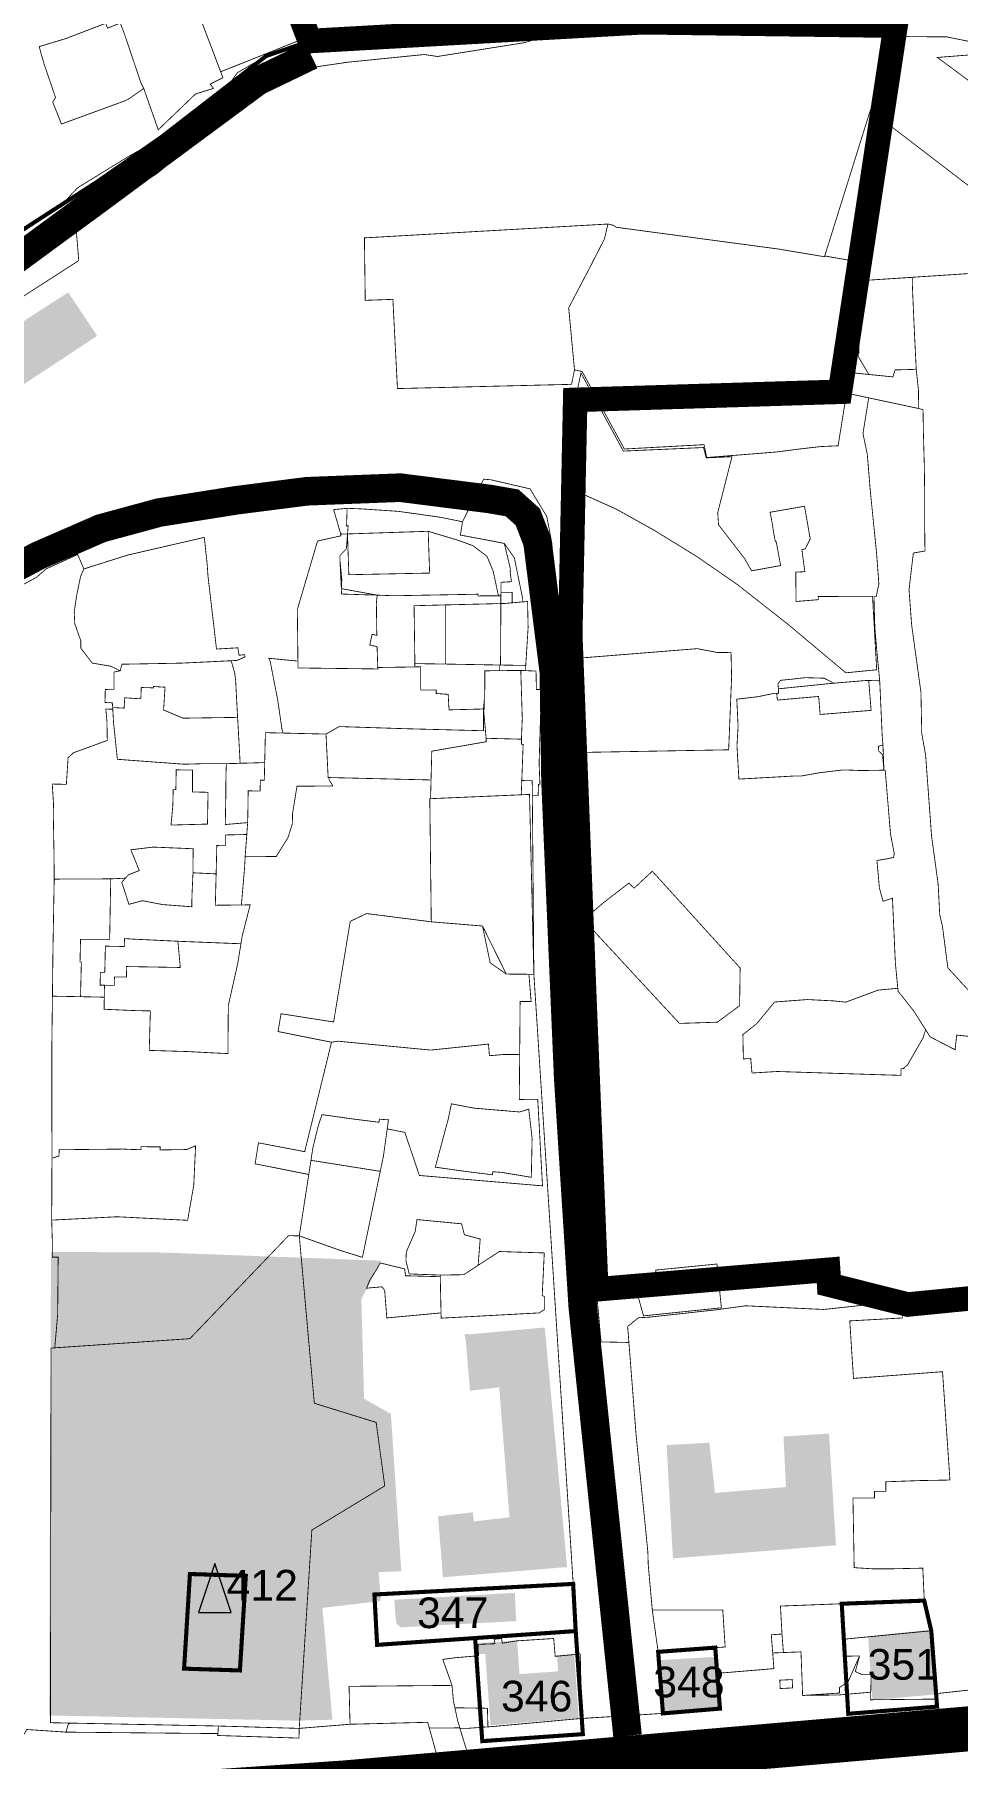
# Model space of a CAD drawing. Header units: millimetres. Extents: x 21689 to 31331, y 37531 to 43751.
# Drawn here: x 29532.4 to 29758.5, y 42001.6 to 42423.6 of the extents above; entities that cross this region are included whole.
import ezdxf

# ---------------------------------------------------------------- set-up
doc = ezdxf.new("R2010")
doc.units = ezdxf.units.MM
for name, pattern in [('DASHEDX2', [1.5, 1, -0.5]), ('g5_084', [0.4, 0.2, -0.2]), ('МЕЖА', [4, 1, -1, 1, -1])]:
    doc.linetypes.add(name, pattern=pattern)
for name, color, linetype, lineweight in [('0 . 11 - границы ДМ проект', 10, 'МЕЖА', 0), ('00 границы ОКН', 1, 'Continuous', 40), ('00 номер ОКН', 7, 'Continuous', 15), ('00 Разраб границы', 5, 'g5_084', 50), ('CONTUR', 150, 'Continuous', 9)]:
    doc.layers.add(name, color=color, linetype=linetype, lineweight=lineweight)
doc.layers.add('0.1 ОКН', color=1, linetype='Continuous', lineweight=9, transparency=0.4)
doc.layers.add('00 Дороги', color=252, linetype='Continuous', lineweight=9, transparency=0.2)
doc.layers.add('00 Парки и скверы', color=114, linetype='Continuous', lineweight=9, true_color=0x00a945, transparency=0.5)
doc.layers.add('25. ценная историческая застройка сов пер', color=92, linetype='Continuous', lineweight=0, true_color=0x19df16)
doc.styles.get("Standard").update_dxf_attribs({"font": 'arial.ttf'})

# ---------------------------------------------------------------- blocks, each defined once
blk = doc.blocks.new('участки все')
at = {"layer": 'CONTUR', "const_width": 0.2}
for points in [[(6903.7, 4787.62), (6884.71, 4777.11), (6882.3, 4778.02), (6868.99, 4780.71), (6861.04, 4780.74), (6859.9, 4780.75), (6846.73, 4782.88)], [(6774.09, 4781.8), (6765.58, 4779.27), (6744.36, 4775.9), (6741.09, 4776.38), (6722.36, 4774.5), (6713.98, 4773.26), (6704.97, 4769.31), (6697.03, 4764.42), (6693.62, 4761.96), (6675.74, 4747.3), (6667.4, 4741.82), (6659.47, 4736.87), (6655.79, 4734.71), (6656.5, 4725.93), (6625.36, 4705.91)], [(6640.04, 4731.4), (6651.2, 4738.44), (6656.24, 4743.77), (6668.21, 4751.14), (6672.57, 4753.63), (6676.65, 4756.11), (6684.41, 4762.59), (6692.71, 4769.01), (6693.77, 4769.71), (6695.32, 4771.9), (6702.44, 4776.05), (6712.57, 4779.54), (6724.38, 4782.33), (6724.54, 4781.34), (6725.3, 4781.47)], [(6916.38, 4738.94), (6866.78, 4775.66), (6884.64, 4777.07)], [(6885.23, 4723.47), (6848.26, 4721.04), (6848.31, 4725.48), (6839.18, 4727.07), (6850.34, 4762.7), (6850.34, 4762.7), (6903.49, 4721.99)], [(6638.98, 4358.25), (6643.77, 4366.39), (6653.37, 4365.74), (6685.72, 4365.43), (6690.59, 4365.4), (6690.56, 4364.92), (6710.44, 4364.28), (6710.47, 4365.54), (6710.5, 4366.66), (6722.94, 4367.67), (6741.96, 4368.15), (6745.45, 4355.53)], [(6895.39, 4533.84), (6871.49, 4536.36), (6871.45, 4535.93), (6871.11, 4532.77), (6865, 4535.93), (6860.96, 4542.3), (6857.15, 4547.1), (6856.48, 4554.02), (6855.77, 4569.87), (6853.48, 4569.11), (6852.57, 4572.39), (6851.97, 4579.1), (6854.65, 4579.55), (6856.04, 4579.85), (6856.22, 4580.72), (6855.29, 4585.6), (6854, 4601.15), (6853.69, 4601.21), (6853.45, 4607.24), (6853.26, 4609.62), (6852.65, 4623.08), (6851.89, 4630.92), (6851.46, 4636.13), (6851.24, 4643.65), (6851.79, 4643.68), (6852.45, 4646.75), (6851.87, 4654.41), (6850.78, 4665.26), (6850.32, 4669.84), (6849.61, 4678.5), (6848.55, 4683.59), (6848.55, 4683.59), (6849.95, 4692.34), (6862.1, 4689.75), (6863.26, 4689.44), (6863.35, 4683.69), (6863.58, 4675.47), (6863.68, 4666.85), (6863.67, 4660.17), (6863.73, 4654.86), (6860.88, 4654.35), (6859.83, 4645.41), (6860.47, 4636.74), (6862.75, 4620.23), (6862.94, 4610.25), (6863.89, 4604.89), (6865.35, 4585.06), (6866.96, 4573.31), (6867.35, 4565.83), (6868.02, 4562.95), (6869.33, 4552.83), (6876.07, 4545.5)], [(6639.69, 4644.9), (6646.19, 4648.43), (6648.52, 4650.47), (6656.23, 4653.99), (6657.77, 4650.47), (6656.97, 4648.69), (6656.02, 4644.11), (6655.39, 4639.89), (6655.53, 4637.04), (6657.02, 4632.83), (6657.02, 4631.05), (6659.8, 4627.42), (6664.43, 4626.64), (6666.6, 4625.53), (6665.12, 4625.22), (6665.15, 4621), (6663, 4620.96), (6662.93, 4617.77), (6664.74, 4617.69), (6664.81, 4616.53), (6664.81, 4616.53), (6664.84, 4616.14), (6663.14, 4616.17), (6663.42, 4612.99), (6663.49, 4608.49), (6655.2, 4605.46), (6653.9, 4604.25), (6653.47, 4597.74), (6650.02, 4597.81), (6650.33, 4592.86), (6650.27, 4590.69), (6650.45, 4580.15), (6650.49, 4574.54), (6650.19, 4557.41), (6650.06, 4545.89), (6649.9, 4532.38), (6649.94, 4506.22), (6649.88, 4491.07), (6650.05, 4485.36), (6650.04, 4482), (6651.46, 4482), (6651.34, 4467.96), (6650.69, 4460.46), (6650.66, 4459.82), (6649.71, 4459.75), (6649.57, 4368.05), (6654.54, 4367.94), (6653.94, 4367.7), (6653.37, 4365.75), (6643.77, 4366.39)], [(6752.97, 4356.4), (6749.86, 4366.68), (6751.56, 4366.66), (6757.71, 4367.1), (6778.95, 4369.04), (6799.57, 4370.33), (6813.53, 4371.5), (6812.86, 4380.13), (6826.74, 4381.29), (6826.44, 4385.12), (6829.07, 4385.22), (6833.37, 4385.39), (6833.77, 4374.72), (6842.65, 4374.84), (6850.45, 4375.52), (6850.41, 4373.66), (6866.57, 4373.83), (6866.47, 4375.16), (6880.01, 4376.64)]]:
    blk.add_lwpolyline(points, dxfattribs=at)
for points in [[(6683.82, 4806.65), (6692.32, 4809.19), (6696.88, 4810.23), (6700.37, 4811.5), (6712.76, 4780.73), (6691.27, 4772.16), (6679.05, 4804.26), (6683.82, 4806.65)], [(6662.79, 4796.69), (6664, 4799.24), (6677.54, 4804.04), (6679.05, 4804.26), (6691.81, 4770.7), (6688.68, 4769.15), (6689.5, 4768.1), (6685.11, 4766.73), (6675.97, 4757.96), (6672.42, 4768.07), (6671.7, 4769.52), (6667.59, 4781.71), (6666.67, 4784.07), (6662.79, 4796.69)], [(6646.83, 4778.32), (6653.36, 4780.29), (6663.1, 4784.02), (6663.56, 4782.84), (6666.67, 4784.07), (6667.59, 4781.71), (6671.7, 4769.52), (6672.42, 4768.07), (6668.92, 4765.63), (6667.83, 4765.05), (6652.27, 4759.37), (6650.13, 4764.74), (6650.81, 4765.88), (6648.03, 4774.01), (6647.3, 4776.51), (6646.83, 4778.32)], [(6726.46, 4731.5), (6786.09, 4734.89), (6785.24, 4731.23), (6781.36, 4723.65), (6776.48, 4714.38), (6777.91, 4699.18), (6777.84, 4698.88), (6777.18, 4695.65), (6734.54, 4694.61), (6734.5, 4695.57), (6733.43, 4716.45), (6726.66, 4716.21), (6726.46, 4731.5)], [(6786.09, 4734.89), (6785.24, 4731.23), (6781.36, 4723.65), (6776.48, 4714.38), (6777.91, 4699.18), (6779.78, 4698.79), (6790.12, 4679.82), (6809.62, 4680.88), (6810.3, 4677.73), (6824.24, 4678.84), (6827.24, 4679.08), (6833.2, 4679.84), (6838.12, 4680.41), (6842.45, 4680.6), (6843.06, 4684.36), (6844.54, 4693.49), (6842.93, 4693.84), (6843.29, 4698.73), (6849.98, 4698.07), (6847.48, 4702.3), (6848.26, 4721.04), (6848.31, 4725.48), (6839.18, 4727.07), (6839.12, 4726.88), (6828.05, 4728.74), (6788.17, 4734.09), (6787.38, 4734.59), (6786.09, 4734.89)], [(6848.26, 4721.04), (6860.61, 4721.84), (6860.67, 4719.24), (6861.08, 4709.86), (6861.59, 4699.32), (6856.42, 4699.18), (6855.89, 4697.47), (6849.98, 4698.07), (6847.48, 4702.3), (6848.26, 4721.04)], [(6825.81, 4664.34), (6826.34, 4661.56), (6826.66, 4659.44), (6827.09, 4657.11), (6827.31, 4657.14), (6828.38, 4651.29), (6821.27, 4650), (6819.56, 4653), (6813.18, 4661.27), (6812.98, 4664.23), (6816.47, 4677.94), (6810.17, 4677.65), (6809.51, 4680.18), (6789.87, 4679.31), (6779.49, 4698.43), (6778.09, 4691.84), (6777.85, 4669.71), (6788.16, 4665.09), (6797.45, 4659.91), (6807.91, 4653.47), (6817.92, 4646.55), (6830.23, 4636.88), (6844.35, 4625.04), (6851.91, 4625.78), (6850.89, 4643.78), (6837.59, 4643.71), (6837.63, 4642.94), (6832.16, 4642.5), (6832.09, 4649.69), (6834.31, 4649.79), (6833.59, 4655.24), (6834.37, 4655.33), (6835.64, 4657.82), (6834.23, 4665.81), (6825.81, 4664.34)], [(6843.29, 4698.73), (6855.89, 4697.47), (6856.42, 4699.18), (6861.59, 4699.32), (6862.16, 4694), (6862.1, 4689.75), (6842.93, 4693.84), (6843.29, 4698.73)], [(6755.67, 4672.44), (6757.42, 4672.29), (6767.03, 4670.06), (6771.12, 4663.29), (6772.33, 4656.93), (6773.27, 4646.79), (6780.32, 4601.8), (6779.93, 4595.38), (6780.11, 4564.59), (6780.07, 4551.58), (6780.38, 4544.39), (6781.2, 4536.18), (6781.37, 4532.68), (6782.08, 4517.29), (6782.09, 4509.15), (6782.52, 4482.2), (6784.4, 4461.26), (6791.23, 4461.12), (6792.98, 4438.59), (6795.27, 4415.94), (6795.87, 4409.82), (6795.96, 4406.76), (6796.95, 4395.64), (6798.39, 4385.39), (6798.61, 4383.09), (6799.57, 4370.33), (6779.68, 4369.08), (6779.32, 4384.87), (6778.68, 4384.81), (6777.54, 4402.81), (6773.62, 4463.52), (6767.96, 4551.23), (6767.58, 4595.06), (6769, 4595.03), (6769.09, 4597.71), (6769.44, 4597.73), (6769.24, 4602.88), (6769.78, 4620.97), (6768.57, 4620.96), (6768.49, 4625.46), (6765.96, 4625.57), (6765.97, 4626.84), (6766.55, 4636.16), (6766.41, 4642.5), (6765.2, 4642.4), (6765.23, 4643.11), (6763.17, 4653.21), (6760.72, 4656.7), (6757, 4657.44), (6749.97, 4658.75), (6750.48, 4662.01), (6755.67, 4672.44)], [(6720.65, 4659.04), (6722.32, 4659.03), (6722.48, 4661.02), (6722.08, 4661.02), (6722.19, 4664.3), (6722.22, 4665.3), (6718.92, 4664.99), (6720.65, 4659.04)], [(6759.28, 4643.88), (6759.88, 4643.88), (6759.93, 4647.19), (6762.46, 4647.35), (6762.15, 4649.72), (6762.19, 4650.56), (6760.72, 4656.7), (6757, 4657.44), (6749.97, 4658.75), (6750.48, 4662.01), (6748.19, 4662.48), (6744.87, 4663.14), (6734.79, 4664.56), (6725.46, 4665.18), (6722.22, 4665.3), (6722.19, 4664.3), (6722.08, 4661.02), (6722.48, 4661.02), (6722.32, 4659.03), (6742.08, 4659.68), (6749.63, 4657.41), (6753.03, 4656.15), (6756.49, 4653.54), (6758.02, 4649.82), (6759.28, 4643.88)], [(6729.39, 4642.13), (6729.59, 4644.05), (6720.85, 4644.32), (6720.81, 4645.64), (6720.46, 4652.62), (6720.49, 4653.81), (6722.03, 4655.33), (6722.32, 4659.03), (6720.65, 4659.04), (6720.7, 4658.57), (6714.98, 4657.29), (6710.03, 4640.52), (6710.2, 4626.23), (6729.75, 4625.98), (6729.56, 4631.44), (6727.78, 4631.85), (6728.33, 4634.45), (6729.5, 4634.23), (6729.46, 4636.65), (6729.39, 4642.13)], [(6729.59, 4644.05), (6733.7, 4643.9), (6754.3, 4644.28), (6754.28, 4643.86), (6759.28, 4643.88), (6758.02, 4649.82), (6756.49, 4653.54), (6753.03, 4656.15), (6749.63, 4657.41), (6742.08, 4659.68), (6742.43, 4649.45), (6722.65, 4649.05), (6722.32, 4659.03), (6722.03, 4655.33), (6720.49, 4653.81), (6720.46, 4652.62), (6720.93, 4647.88), (6720.81, 4645.64), (6729.59, 4644.05)], [(6742.43, 4649.45), (6722.65, 4649.05), (6722.32, 4659.03), (6742.08, 4659.68), (6742.43, 4649.45)], [(6666.6, 4625.53), (6667.12, 4627.14), (6681.51, 4627.4), (6695.25, 4628.07), (6697.2, 4628.93), (6697.11, 4629.48), (6695.76, 4629.33), (6695.46, 4631.16), (6690.24, 4630.85), (6688.13, 4648.9), (6687.98, 4651.32), (6687.25, 4658.18), (6668.49, 4653.86), (6657.77, 4650.47), (6656.97, 4648.69), (6656.02, 4644.11), (6655.39, 4639.89), (6655.53, 4637.04), (6657.02, 4632.83), (6657.02, 4631.05), (6659.8, 4627.42), (6664.43, 4626.64), (6666.6, 4625.53)], [(6729.39, 4642.13), (6729.59, 4644.05), (6733.7, 4643.9), (6754.3, 4644.28), (6754.28, 4643.86), (6759.28, 4643.88), (6759.88, 4643.88), (6759.88, 4641.99), (6746.27, 4641.66), (6738.62, 4641.46), (6738.82, 4627.29), (6738.82, 4626.47), (6729.73, 4626.34), (6729.56, 4631.44), (6727.78, 4631.85), (6728.33, 4634.45), (6729.5, 4634.23), (6729.46, 4636.65), (6729.39, 4642.13)], [(6759.88, 4641.99), (6746.27, 4641.66), (6746.28, 4627.18), (6759.79, 4626.94), (6759.88, 4641.99)], [(6759.88, 4641.99), (6760.56, 4641.99), (6766.41, 4642.5), (6766.55, 4636.16), (6765.97, 4626.84), (6759.79, 4626.94), (6759.88, 4641.99)], [(6759.88, 4643.88), (6759.88, 4641.99), (6760.56, 4641.99), (6762.65, 4642.16), (6762.64, 4644.73), (6759.89, 4644.73), (6759.88, 4643.88)], [(6746.27, 4641.66), (6738.62, 4641.46), (6738.82, 4627.29), (6746.28, 4627.18), (6746.27, 4641.66)], [(6778.26, 4628.57), (6778.91, 4622.26), (6780.01, 4615.03), (6780.52, 4609.6), (6780.88, 4605.57), (6815.66, 4606.19), (6816.38, 4624.01), (6816.24, 4630.04), (6813.02, 4629.99), (6807.94, 4630.95), (6778.26, 4628.57)], [(6667.12, 4627.14), (6681.51, 4627.4), (6693.83, 4627.99), (6694.69, 4625.06), (6694.94, 4622.95), (6695.27, 4616.53), (6695.41, 4614.13), (6682.05, 4613.93), (6677.27, 4615.94), (6677.64, 4621.51), (6674.77, 4621.69), (6674.77, 4621.36), (6671.81, 4621.44), (6671.71, 4618.83), (6671.13, 4618.71), (6667.77, 4618.92), (6667.61, 4616.39), (6664.81, 4616.53), (6664.74, 4617.69), (6662.93, 4617.77), (6663, 4620.96), (6665.15, 4621), (6665.12, 4625.22), (6666.6, 4625.53), (6667.12, 4627.14)], [(6703.05, 4628.6), (6710.19, 4627.9), (6710.2, 4626.23), (6729.75, 4625.98), (6729.73, 4626.34), (6738.82, 4626.47), (6740.23, 4626.53), (6740.23, 4620.83), (6744.03, 4620.82), (6744.03, 4619.98), (6746.97, 4619.77), (6747.18, 4615.97), (6755.63, 4616.18), (6755.64, 4610.86), (6736.72, 4611.35), (6720.27, 4611.88), (6717.05, 4610.04), (6706.57, 4610.29), (6706.26, 4611.29), (6705.24, 4618.3), (6703.38, 4627.86), (6703.05, 4628.6)], [(6738.82, 4627.29), (6746.28, 4627.18), (6759.58, 4626.94), (6759.6, 4625.56), (6755.95, 4625.53), (6755.94, 4624.47), (6755.9, 4616.63), (6755.91, 4616.21), (6755.63, 4616.18), (6747.18, 4615.97), (6746.97, 4619.77), (6744.03, 4619.98), (6744.03, 4620.82), (6740.23, 4620.83), (6740.23, 4626.53), (6738.82, 4626.47), (6738.82, 4627.29)], [(6764.75, 4625.62), (6755.95, 4625.53), (6755.91, 4616.21), (6755.63, 4616.18), (6756.27, 4609.01), (6764.91, 4608.79), (6765.12, 4613.87), (6764.75, 4625.62)], [(6764.75, 4625.62), (6768.49, 4625.46), (6768.57, 4620.96), (6769.78, 4620.97), (6769.24, 4602.88), (6769.44, 4597.73), (6769.09, 4597.75), (6769, 4595.03), (6767.58, 4595.06), (6767.55, 4598.63), (6765, 4598.67), (6765.33, 4607.53), (6764.91, 4607.53), (6764.91, 4608.79), (6765.12, 4613.87), (6764.75, 4625.62)], [(6664.81, 4616.53), (6667.61, 4616.39), (6667.77, 4618.92), (6671.13, 4618.71), (6671.71, 4618.83), (6671.81, 4621.44), (6674.77, 4621.36), (6674.77, 4621.69), (6677.64, 4621.51), (6677.27, 4615.94), (6682.05, 4613.93), (6695.41, 4614.13), (6696.03, 4602.88), (6692.65, 4602.8), (6686.72, 4602.79), (6682.34, 4602.66), (6673.22, 4603.33), (6665.96, 4603.87), (6665.02, 4612.92), (6664.81, 4616.53)], [(6849.95, 4623.16), (6850.55, 4615.84), (6838.06, 4614.84), (6837.69, 4619.25), (6827.58, 4618.36), (6827.44, 4620.03), (6826.7, 4620), (6822.89, 4619.2), (6817.65, 4618.59), (6817.97, 4612.02), (6817.69, 4607.15), (6818.17, 4599.02), (6831.39, 4599.76), (6833.34, 4599.76), (6837.95, 4600.59), (6843.48, 4601.25), (6844.99, 4601.23), (6846.27, 4601.19), (6847.97, 4601.11), (6853.69, 4601.21), (6853.34, 4605.03), (6852.39, 4605.88), (6852.35, 4607.04), (6852.82, 4607.2), (6853.45, 4607.24), (6853.26, 4609.62), (6852.65, 4623.08), (6849.95, 4623.16)], [(6841.24, 4622.48), (6840.68, 4622.43), (6827.83, 4621.12), (6827.87, 4620.05), (6827.44, 4620.02), (6827.58, 4618.36), (6837.69, 4619.25), (6838.06, 4614.84), (6850.55, 4615.84), (6849.95, 4623.16), (6849.44, 4623.17), (6841.24, 4622.48)], [(6827.83, 4621.12), (6827.74, 4622.35), (6828.35, 4623.2), (6831.23, 4623.49), (6834.38, 4623.85), (6839.01, 4623.72), (6840.66, 4622.92), (6841.24, 4622.48), (6840.68, 4622.43), (6827.83, 4621.12)], [(6720.27, 4611.88), (6736.72, 4611.35), (6755.64, 4610.86), (6755.63, 4616.18), (6756.27, 4609.01), (6756.26, 4608.16), (6742.96, 4605.85), (6742.78, 4598.81), (6717.58, 4599.41), (6717.05, 4610.04), (6720.27, 4611.88)], [(6702.21, 4610.39), (6717.05, 4610.04), (6717.58, 4599.41), (6717.79, 4599.41), (6717.79, 4598.88), (6718.75, 4597.32), (6709.95, 4597.3), (6709.42, 4594.04), (6708.86, 4590.57), (6708.81, 4588.06), (6708.55, 4587.26), (6707.74, 4584.69), (6704.86, 4580.07), (6697.26, 4580.14), (6697.87, 4588.37), (6697.94, 4592.12), (6697.99, 4596.15), (6700.91, 4596.09), (6700.98, 4598.78), (6701.94, 4598.76), (6702.21, 4610.39)], [(6742.66, 4594.23), (6764.87, 4595.18), (6765.33, 4607.53), (6764.91, 4607.53), (6764.91, 4608.79), (6756.27, 4609.01), (6756.26, 4608.16), (6742.96, 4605.85), (6742.66, 4594.23)], [(6680.37, 4601.28), (6684.35, 4601.24), (6684.35, 4595.88), (6688.17, 4595.79), (6688.03, 4588.01), (6679.1, 4587.77), (6679.54, 4592.48), (6679.64, 4596.45), (6680.28, 4596.42), (6680.37, 4601.28)], [(6697.87, 4588.37), (6697.94, 4592.12), (6697.99, 4596.15), (6700.91, 4596.09), (6700.98, 4598.78), (6701.94, 4598.76), (6702.05, 4603.06), (6692.65, 4602.8), (6692.55, 4599.98), (6692.52, 4595.04), (6692.39, 4587.9), (6697.87, 4588.37)], [(6742.66, 4594.23), (6764.87, 4595.18), (6766.89, 4595.27), (6767.95, 4551.24), (6761.2, 4551.3), (6755.38, 4563.06), (6745.22, 4563.89), (6742.83, 4564.09), (6742.47, 4594.22), (6742.66, 4594.23)], [(6697.26, 4580.14), (6697.11, 4577.26), (6696.33, 4568.21), (6689.95, 4568.14), (6690.22, 4578.73), (6690.31, 4582.76), (6692.42, 4582.72), (6692.42, 4585.35), (6697.66, 4585.46), (6697.26, 4580.14)], [(6669.27, 4581.72), (6674.78, 4582.38), (6684.52, 4581.97), (6684.48, 4576.09), (6684.23, 4570.54), (6684.18, 4567.77), (6677.1, 4568.3), (6672.12, 4569.25), (6668.79, 4568.37), (6667.04, 4573.77), (6668.66, 4575.59), (6671.33, 4576.63), (6669.27, 4581.72)], [(6650.49, 4574.54), (6664.34, 4574.6), (6664.07, 4559.81), (6656.94, 4559.78), (6656.82, 4554.25), (6657.14, 4554.25), (6656.94, 4545.76), (6650.06, 4545.89), (6650.19, 4557.41), (6650.49, 4574.54)], [(6664.34, 4574.6), (6667.92, 4574.77), (6667.04, 4573.77), (6668.79, 4568.37), (6672.12, 4569.25), (6677.1, 4568.3), (6684.18, 4567.77), (6684.23, 4570.54), (6684.48, 4576.09), (6690.15, 4575.82), (6689.95, 4568.14), (6696.33, 4568.21), (6698.49, 4568.25), (6696.51, 4560.55), (6696.22, 4558.71), (6680.78, 4559.33), (6670.02, 4559.84), (6667.72, 4559.98), (6667.65, 4558.04), (6663.02, 4558.13), (6662.94, 4554.09), (6662.87, 4551.7), (6661.8, 4551.72), (6661.73, 4548.59), (6662.8, 4548.57), (6662.77, 4545.64), (6656.94, 4545.76), (6657.14, 4554.25), (6656.82, 4554.25), (6656.94, 4559.78), (6664.07, 4559.81), (6664.34, 4574.6)], [(6785.03, 4568.8), (6791.25, 4573.58), (6792.01, 4572.79), (6792.53, 4572.36), (6796.97, 4576.46), (6818.47, 4552.78), (6818.34, 4543.56), (6812.91, 4539.52), (6807.74, 4539.35), (6803.6, 4539.22), (6792.72, 4550.96), (6780.11, 4564.59), (6785.03, 4568.8)], [(6705.31, 4537.23), (6718.4, 4534.61), (6719.95, 4534.87), (6742.7, 4532.69), (6756.84, 4534.16), (6757.07, 4531.31), (6760.38, 4531.6), (6764.48, 4531.63), (6764.59, 4544.6), (6767.28, 4544.57), (6766.75, 4551.24), (6764.09, 4551.27), (6761.2, 4551.3), (6757.25, 4554.07), (6755.38, 4563.06), (6745.22, 4563.89), (6742.83, 4564.09), (6726.98, 4566.11), (6722.99, 4564.22), (6718.92, 4539.57), (6706.03, 4541.59), (6705.31, 4537.23)], [(6668.17, 4553.14), (6681.38, 4552.91), (6680.78, 4559.33), (6696.22, 4558.72), (6695.42, 4553.78), (6693.13, 4543.62), (6693.03, 4531.84), (6689.62, 4531.99), (6683.18, 4532.33), (6673.77, 4532.61), (6674.04, 4542.28), (6670.77, 4542.34), (6662.71, 4542.68), (6662.8, 4548.56), (6665.21, 4548.53), (6665.25, 4550.58), (6668.19, 4550.57), (6668.17, 4553.14)], [(6826.9, 4544.46), (6834.97, 4545.06), (6841.39, 4544.73), (6844.33, 4544.42), (6852.24, 4547.36), (6857.08, 4547.82), (6857.15, 4547.1), (6860.96, 4542.3), (6863.89, 4537.67), (6863.22, 4535.6), (6859.44, 4529.03), (6858.54, 4528.32), (6858.54, 4528.12), (6857.89, 4528.14), (6857.83, 4526.5), (6850.08, 4526.74), (6827.54, 4527.45), (6821.37, 4527.08), (6821.07, 4530.62), (6819.26, 4530.55), (6819.14, 4536.49), (6822.49, 4539.11), (6826.9, 4544.46)], [(6718.4, 4534.61), (6711.84, 4507.83), (6700.51, 4509.99), (6699.7, 4504.86), (6712.83, 4502.24), (6713.37, 4505.7), (6713.83, 4508.74), (6715.19, 4514.27), (6716.06, 4516.89), (6723.39, 4515.86), (6730.04, 4515.02), (6730.12, 4515.77), (6732.35, 4515.62), (6732.04, 4513.4), (6736.36, 4512.54), (6739.92, 4502), (6770.07, 4499.46), (6768.9, 4520.65), (6764.39, 4520.6), (6764.48, 4531.63), (6760.38, 4531.6), (6757.07, 4531.31), (6756.84, 4534.16), (6742.7, 4532.69), (6719.95, 4534.87), (6718.4, 4534.61)], [(6766.7, 4518.23), (6767.53, 4511.04), (6767.33, 4501.55), (6760.11, 4502.76), (6757.88, 4502.92), (6757.8, 4502.17), (6751.15, 4503), (6743.82, 4504.03), (6747, 4515.87), (6747.76, 4519.54), (6753.2, 4518.49), (6764.44, 4517.54), (6766.7, 4518.23)], [(6751.15, 4503), (6743.82, 4504.03), (6747, 4515.87), (6747.76, 4519.54), (6753.2, 4518.49), (6764.44, 4517.54), (6766.7, 4518.23), (6767.53, 4511.04), (6767.33, 4501.55), (6760.11, 4502.76), (6757.88, 4502.92), (6757.8, 4502.17), (6751.15, 4503)], [(6723.39, 4515.86), (6716.06, 4516.89), (6715.19, 4514.27), (6713.83, 4508.74), (6713.37, 4505.7), (6714.84, 4505.48), (6730.34, 4503.01), (6731.12, 4506.74), (6732.35, 4515.62), (6730.12, 4515.77), (6730.04, 4515.02), (6723.39, 4515.86)], [(6649.88, 4491.07), (6649.94, 4506.22), (6651.68, 4506.77), (6651.7, 4508.3), (6667.3, 4508.46), (6669.93, 4508.35), (6671.72, 4508.32), (6671.75, 4509.04), (6676.45, 4509), (6676.44, 4508.25), (6682.95, 4508.35), (6685.12, 4509.26), (6684.67, 4499.61), (6683.16, 4491.02), (6665.83, 4491.89), (6649.88, 4491.07)], [(6730.34, 4503.01), (6714.84, 4505.48), (6713.37, 4505.7), (6710.51, 4487.22), (6720.8, 4483.57), (6725.97, 4481.96), (6729.03, 4496.68), (6730.34, 4503.01)], [(6739.33, 4491.21), (6750.27, 4490.16), (6750.93, 4487.49), (6754.81, 4486.44), (6754.31, 4480.01), (6750.78, 4477.71), (6745.03, 4477.62), (6737.43, 4477.9), (6736.63, 4481.1), (6736.72, 4483.29), (6738.9, 4488.29), (6739.33, 4491.21)], [(6707.87, 4487.26), (6710.51, 4487.22), (6714.19, 4446.24), (6729.33, 4441.56), (6731.44, 4426.01), (6713.59, 4415.2), (6710.5, 4366.66), (6706.64, 4366.77), (6690.7, 4367.24), (6649.57, 4368.05), (6649.71, 4459.75), (6683.72, 4462.05), (6707.87, 4487.26)], [(6745.03, 4477.62), (6750.78, 4477.71), (6759.5, 4483.39), (6763.3, 4483.26), (6770.51, 4483.04), (6770, 4472.61), (6770.61, 4472.31), (6770.6, 4469.22), (6769.28, 4468.36), (6745.25, 4467.07), (6745.03, 4477.62)], [(6726.99, 4474.41), (6727.79, 4476.4), (6729.55, 4479.15), (6730.31, 4480.59), (6736.32, 4479.13), (6736.53, 4477.45), (6745.03, 4477.22), (6745.22, 4468.36), (6731.95, 4467.13), (6731.42, 4473.89), (6730.72, 4474.75), (6726.99, 4474.41)], [(6792.98, 4474.14), (6798.22, 4474.7), (6798.19, 4475.1), (6798, 4476.84), (6797.8, 4478.84), (6809.7, 4480.02), (6812.72, 4480.32), (6812.8, 4480.34), (6813.16, 4476.6), (6813.88, 4469.61), (6798.9, 4468.06), (6794.82, 4467.64), (6792.98, 4474.14)], [(6863.56, 4397.93), (6828.34, 4396.6), (6828.72, 4389.76), (6826.1, 4389.57), (6826.74, 4381.29), (6812.86, 4380.13), (6812.37, 4386.43), (6814.8, 4386.58), (6814.22, 4395.65), (6796.95, 4395.64), (6795.96, 4406.76), (6795.87, 4409.82), (6795.27, 4415.94), (6792.98, 4438.59), (6790.93, 4465.01), (6793.52, 4467.16), (6796.33, 4467.33), (6812.71, 4469.13), (6819.81, 4470.1), (6838.93, 4469.2), (6852.49, 4470.66), (6857.96, 4471.04), (6858.2, 4467.12), (6845.31, 4466.4), (6846.23, 4452.32), (6868.03, 4453.97), (6869.85, 4427.45), (6862.54, 4427.32), (6854.14, 4427.02), (6854.17, 4424.67), (6851.38, 4424.68), (6851.37, 4423.03), (6846.1, 4423.03), (6846.4, 4406), (6850.68, 4405.73), (6855.62, 4405.72), (6863.2, 4405.88), (6863.56, 4397.93)], [(6828.34, 4396.6), (6863.56, 4397.93), (6865.27, 4390.56), (6843.47, 4388.45), (6843.97, 4384.32), (6847.71, 4384.39), (6844.93, 4378.12), (6842.81, 4376.67), (6842.82, 4375.31), (6833.77, 4374.72), (6833.37, 4385.39), (6829.07, 4385.22), (6828.72, 4389.76), (6828.34, 4396.6)], [(6843.47, 4388.45), (6865.27, 4390.56), (6866.57, 4373.83), (6850.41, 4373.66), (6850.55, 4379.81), (6848.39, 4379.79), (6846.67, 4380.58), (6847.71, 4384.39), (6843.97, 4384.32), (6843.47, 4388.45)], [(6754.29, 4387.22), (6758.4, 4387.38), (6758.23, 4388.48), (6760.06, 4388.65), (6760.21, 4387.51), (6763.62, 4388.07), (6772.81, 4388.66), (6773.18, 4384.29), (6779.32, 4384.87), (6779.68, 4369.08), (6778.95, 4369.04), (6757.71, 4367.1), (6756.71, 4367.04), (6756.58, 4371.58), (6748.61, 4371.71), (6748.25, 4373.37), (6747.92, 4377.18), (6745.65, 4383.55), (6748.81, 4383.96), (6754.42, 4384.44), (6754.29, 4387.22)], [(6798.39, 4385.39), (6812.37, 4386.43), (6812.55, 4384.25), (6812.86, 4380.13), (6813.53, 4371.5), (6799.57, 4370.33), (6798.61, 4383.09), (6798.39, 4385.39)], [(6741.96, 4368.15), (6722.94, 4367.67), (6722.7, 4376.95), (6747.92, 4377.18), (6748.25, 4373.37), (6749.33, 4368.39), (6752.97, 4356.4), (6745.45, 4355.53), (6741.96, 4368.15)], [(6722.7, 4376.95), (6747.92, 4377.18), (6748.25, 4373.37), (6749.33, 4368.39), (6749.82, 4366.78), (6742.35, 4366.76), (6741.96, 4368.15), (6722.94, 4367.67), (6722.7, 4376.95)], [(6831.32, 4376.56), (6828.27, 4376.41), (6828.18, 4378.46), (6831.21, 4378.61), (6831.32, 4376.56)], [(6828.18, 4378.46), (6831.21, 4378.61), (6831.32, 4376.56), (6828.27, 4376.41), (6828.18, 4378.46)], [(6690.7, 4367.24), (6706.64, 4366.77), (6710.5, 4366.66), (6710.47, 4365.54), (6710.44, 4364.28), (6690.56, 4364.92), (6690.7, 4367.24)], [(6742.35, 4366.76), (6749.82, 4366.78), (6752.97, 4356.4), (6756.48, 4344.81), (6748.71, 4343.74), (6745.45, 4355.53), (6742.35, 4366.76)]]:
    blk.add_lwpolyline(points, close=True, dxfattribs=at)

msp = doc.modelspace()

# ---------------------------------------------------------------- hatches: boundary and pattern name
at = {"layer": '0.1 ОКН', "transparency": 33554585}
h = msp.add_hatch(color=222, dxfattribs=at)
h.dxf.hatch_style = 1
h.paths.add_polyline_path([(29576.6, 42049.36), (29572.6, 42037.36), (29580.6, 42037.36)])
h = msp.add_hatch(color=1, dxfattribs=at)
h.dxf.hatch_style = 1
h.paths.add_polyline_path([(29650.03, 42042.21), (29620.57, 42040.51), (29620.79, 42036.77), (29621.08, 42034.62), (29622.14, 42033.76), (29650.39, 42035.28)])
h = msp.add_hatch(color=1, dxfattribs=at)
h.dxf.hatch_style = 1
h.paths.add_polyline_path([(29736.55, 42031.54), (29751.43, 42033.14), (29752.97, 42017.33), (29737.61, 42015.96)])
h = msp.add_hatch(color=1, dxfattribs=at)
h.dxf.hatch_style = 1
h.paths.add_polyline_path([(29650.61, 42030.54), (29641.14, 42029.89), (29641.32, 42027.18), (29642.8, 42027.28), (29644.09, 42009.78), (29665.68, 42011.54), (29664.58, 42027.24), (29660.38, 42026.95), (29660.65, 42022.98), (29651.18, 42022.32)])
h = msp.add_hatch(color=1, dxfattribs=at)
h.dxf.hatch_style = 1
h.paths.add_polyline_path([(29685.5, 42025.73), (29699.08, 42026.54), (29699.61, 42022.49), (29700.28, 42013.86), (29686.32, 42012.69)])
at = {"layer": '00 Парки и скверы'}
h = msp.add_hatch(color=256, dxfattribs=at)
h.dxf.hatch_style = 1
h.paths.add_polyline_path([(29616.7, 42047.28), (29622.24, 42047.46), (29619.69, 42085.99), (29613.12, 42089.71), (29612.46, 42114.08), (29617.35, 42123.5), (29563.73, 42125.5), (29536.46, 42125.65), (29535.99, 42012.18), (29597.09, 42010.91), (29605.37, 42011.14), (29602.93, 42038.52), (29617.23, 42040.2)])
at = {"layer": '25. ценная историческая застройка сов пер', "lineweight": 30, "true_color": 0x19df16, "transparency": 33554585}
h = msp.add_hatch(color=92, dxfattribs=at)
h.dxf.hatch_style = 1
h.paths.add_polyline_path([(29502.37, 42317.87), (29477.95, 42299.55), (29470.3, 42310.07), (29494.55, 42328.28), (29495.17, 42327.47)])
h.paths.add_polyline_path([(29514.96, 42343.9), (29540.66, 42360.52), (29547.76, 42349.88), (29522.16, 42332.98)])
h = msp.add_hatch(color=92, dxfattribs=at)
h.dxf.hatch_style = 1
h.paths.add_polyline_path([(29646.21, 42092.49), (29639.07, 42091.67), (29637.97, 42104.6), (29637.84, 42104.59), (29637.76, 42105.49), (29638.71, 42105.58), (29638.72, 42105.45), (29657.37, 42107.15), (29662.85, 42048.51), (29632.44, 42046), (29631.24, 42060.94), (29639.76, 42061.91), (29640.02, 42059.68), (29648.74, 42060.67)])
h = msp.add_hatch(color=92, dxfattribs=at)
h.dxf.hatch_style = 1
h.paths.add_polyline_path([(29715.84, 42080.48), (29726.98, 42081.18), (29728.69, 42053.84), (29688.76, 42050.62), (29687.21, 42078.36), (29697.67, 42078.95), (29699.06, 42066.65), (29716.44, 42068.09)])

# ---------------------------------------------------------------- linework, layer by layer
at = {"layer": '0 . 11 - границы ДМ проект', "color": 7, "linetype": 'DASHEDX2', "lineweight": 100, "ltscale": 9, "transparency": 33554687, "const_width": 6, "flags": 128}
msp.add_lwpolyline([(22946.73, 37638.63), (22902.58, 38352.1), (23040.31, 38403.75), (23117.29, 38401.21), (23331.14, 38342.16), (23767.92, 38429.68), (23839.74, 38479.18), (23935.86, 38610.42), (23988.4, 38646.95), (24015.49, 38690.25), (24098.85, 38777.82), (24145.03, 38828.88), (24135.93, 38857.75), (24309.79, 39159.02), (24384.58, 39142.81), (24479.69, 39275.04), (24546.54, 39209.37), (24750.01, 39350.13), (25003.88, 39639.8), (25413.16, 40107.12), (25363.28, 40286.2), (24989.23, 40491.14), (25395.28, 40838.84), (25660.56, 41058.12), (25845.24, 41208.92), (25792.92, 41266.23), (25888.27, 41383.12), (26058.63, 41521.65), (26092.2, 41658.69), (26130.83, 41752.53), (26159.07, 41742.27), (26300.9, 42104.41), (26325.34, 42112.11), (26524.48, 42049.12), (26659.52, 41994.11), (26661.3, 41997.38), (26646.24, 42050.67), (26706.46, 42026.98), (26859.65, 41970.83), (27006.59, 41919.76), (27172.98, 41911.41), (27384.06, 41951.12), (27369.53, 42033.59), (27673.24, 42086.3), (27976.36, 41979.69), (28033.35, 41963.23), (28102.86, 41962.56), (28159.54, 41928.27), (28328.6, 41835.14), (28499.53, 41807.33), (28720.17, 41761.45), (29052.46, 41622.84), (29045.52, 41606.09), (29058.02, 41600.92), (29065.19, 41619.05), (29089.18, 41611.33), (29476.61, 41567.37), (29694.11, 41552.14), (29707.83, 41609), (29818.28, 41584.5), (29941.9, 41545.71), (30079.67, 41531.57), (30099.06, 41598.9), (30133.54, 41631.15), (30187.93, 41657.25), (30321.66, 41749.67), (30401.38, 41749.67), (30509.19, 41676.74), (30617.63, 41749.67), (30608.36, 41787.7), (30599.77, 41907.5), (30613.25, 41930.65), (30611.36, 41954.39), (30596.2, 41953.51), (30593.67, 42010.25), (30597.05, 42063.37), (30605.38, 42235.81), (30665.45, 42236.17), (30657.33, 42284.13), (30610.32, 42363.4), (30625.51, 42373.52), (30633.15, 42373.02), (30649.52, 42377.68), (30654.81, 42423.45), (30716.03, 42430.23), (30760.54, 42567.65), (30765.8, 42586.36), (30791.95, 42710.49), (30846.37, 42699.4), (30866.74, 42759.78), (30939.13, 42753.23), (31030.96, 42735.49), (31057.16, 42750.28), (31131.35, 42919.39), (31178.71, 43049.99), (31223.9, 43155.77), (31261.16, 43239.22), (31200.23, 43266.25), (31159.04, 43264.62), (31092.9, 43324.59), (31030.84, 43397.77), (30974.06, 43434.01), (30837.68, 43448.49), (30812.71, 43443.57), (30797.57, 43373.26), (30670.04, 43084.43), (30627.79, 42979.09), (30572.79, 42815.93), (30581.39, 42739.2), (30580.07, 42670.05), (30572.53, 42633.02), (30553.34, 42565.66), (30547.4, 42556.65), (30525.72, 42505.25), (30514.51, 42510.11), (30479.51, 42425.86), (30461.95, 42345.38), (30464.75, 42236.14), (30403.52, 42231.72), (30362, 42222.3), (30262.37, 42221.19), (30097.98, 42200.41), (30088.95, 42269.89), (30058.49, 42273.9), (30000.91, 42267.83), (30008.93, 42181.88), (29926.02, 42170.86), (29838.04, 42159.36), (29837.12, 42151.42), (29801.62, 42150.52), (29804.08, 42118.48), (29746.29, 42112.77), (29727.01, 42117.61), (29726.77, 42121.26), (29669.99, 42116.48), (29667.12, 42186.75), (29663.62, 42276.82), (29664.83, 42334.2), (29729.67, 42336.19), (29743.29, 42425.8), (29681.45, 42426.64), (29599.85, 42422.04), (29585.29, 42460.05), (29593.55, 42547.9), (29586.23, 42640.93), (29612.42, 42670.26), (29566.57, 42703.24), (29536.55, 42712.38), (29485.13, 42721.11), (29445.22, 42718.94), (29271.87, 42704.28), (29252.91, 42692.41), (29197.95, 42673.04), (29178.85, 42668.77), (29146.59, 42665.68), (29091.04, 42663.1), (29090.12, 42694.39), (29093.43, 42735.41), (29109.46, 42731.74), (29114.94, 42754.25), (29105.61, 42762.57), (29115.3, 42813.46), (29163.59, 42900), (29195.32, 42957.41), (29200.53, 43020.6), (29169.03, 43102.91), (29094.39, 43130.16), (29034.07, 43130.54), (28931.05, 43118.37), (28819.4, 43060.11), (28798.63, 43021.64), (28799.74, 42985.88), (28707.96, 42909.03), (28686.59, 42891.68), (28665.24, 42871.73), (28655.12, 42859.97), (28647.85, 42848.5), (28636.35, 42823.08), (28630.36, 42817.18), (28632.11, 42786.97), (28651.56, 42783.79), (28691.78, 42770.28), (28688.63, 42759.99), (28685.9, 42758.4), (28674.4, 42734.05), (28670.96, 42721.95), (28465.92, 42806.49), (28422.23, 42822.02), (28375.9, 42835.07), (28353.71, 42839.03), (28334.9, 42842.59), (28324.45, 42844.67), (28310.37, 42860.64), (28285.15, 42868.53), (28273.81, 42871.97), (28249.69, 42869.4), (28186.52, 42849.62), (28159.73, 42849.83), (28118.75, 42863.99), (28094.8, 42888.25), (28084.71, 42900.92), (28068.74, 42924.62), (28025.62, 42901.74), (28004.08, 42892.7), (27951.92, 42913.21), (27851.65, 42849.79), (27793.9, 42819.52), (27766.59, 42881.7), (27711.88, 42969.56), (27682.2, 43019.56), (27636.09, 43064.5), (27679.04, 43117.9), (27700.16, 43145.1), (27730.28, 43232.44), (27705.35, 43256.96), (27691.79, 43306.56), (27688.55, 43316.07), (27675.1, 43337.74), (27671.02, 43346.91), (27667.81, 43356.54), (27665.87, 43367.34), (27665.76, 43376.05), (27664.78, 43381.05), (27419.59, 43272.56), (27422.82, 43266.23), (27362.67, 43207.3), (27358.27, 43197.8), (27315.11, 43177.13), (27276.85, 43176.61), (27257.44, 43175.75), (27253.84, 43180.5), (27248.88, 43187.03), (27238.09, 43198.06), (27218.29, 43206.98), (27213.36, 43207.6), (27202.43, 43208.96), (27239.74, 43225.54), (27236.35, 43231.88), (27229.04, 43245.51), (27224.79, 43253.43), (27207.06, 43286.52), (27191.9, 43314.8), (27189.96, 43318.43), (27109.82, 43276.33), (27075.56, 43340.35), (27088.29, 43348.01), (27054.82, 43405.39), (27040.02, 43396.59), (27025.14, 43422.1), (27004.05, 43461.84), (26932.79, 43645.55), (26914.14, 43691.8), (26899.52, 43700.46), (26872.13, 43716.99), (26742.39, 43504.78), (26736.34, 43496.67), (26723.68, 43483.84), (26681.05, 43469.92), (26667.11, 43474.54), (26618.22, 43488.58), (26621.71, 43502.66), (26587.49, 43510.32), (26573.52, 43508.91), (26527.9, 43493.77), (26492.74, 43503.26), (26478.24, 43499.38), (26452.07, 43505.41), (26442.19, 43502.58), (26426.7, 43506.38), (26416.4, 43498.79), (26374.87, 43508.45), (26369.59, 43485.73), (26357.38, 43433.16), (26343.06, 43372.1), (26343.68, 43335.85), (26278.09, 43335.37), (26275.1, 43319.34), (26179.58, 43336.15), (26136.07, 43350.43), (26129.55, 43332.91), (26114.21, 43338.65), (26048.36, 43335.77), (26042.27, 43335.96), (26041.86, 43305.06), (26039.99, 43285.4), (25993.77, 43297.06), (25935.55, 43314.57), (25864.49, 43314.71), (25836.1, 43306.44), (25791.06, 43309.44), (25778.1, 43340.97), (25720.4, 43383.9), (25692.71, 43506.7), (25567.19, 43536.12), (25552.49, 43470.45), (25520.72, 43350.23), (25464.42, 43088.88), (25450.38, 42940.35), (25403.2, 42900.12), (25517.17, 42564.61), (25324.39, 42333.51), (25231.57, 42248.42), (25084.91, 42241.32), (25004.68, 42115.84), (25034.08, 42028.82), (25232.98, 41677.08), (25331.24, 41588.66), (25222.08, 41431.42), (24497, 41147.16), (24469.6, 41188.24), (24382.78, 41181.73), (24281.81, 41064.62), (24269, 41033.06), (24267.52, 40970.79), (24345.86, 40986.54), (24396.82, 40849.9), (24260.73, 40587.7), (24122.54, 40455.83), (24175.55, 40365.15), (24087.33, 40202.95), (23882.35, 40127.13), (23799.32, 39897.89), (23757.23, 39543.04), (23644.49, 39442.48), (23258.99, 39279.22), (23188.93, 39177.24), (23155.23, 38943.77), (22794.42, 38626.82), (22640.55, 38070.59), (22681.18, 37890.91), (22868.64, 37599.25), (22946.73, 37638.63)], close=True, dxfattribs=at)
at = {"layer": '0.1 ОКН', "color": 14}
msp.add_lwpolyline([(29576.6, 42049.36), (29572.6, 42037.36), (29580.6, 42037.36)], close=True, dxfattribs=at)
at = {"layer": '00 границы ОКН', "color": 6, "lineweight": 60, "const_width": 1}
msp.add_lwpolyline([(29518.14, 42368.45), (29547.85, 42387.67), (29563.39, 42398.47), (29589.18, 42418.4), (29599.85, 42422.04), (29599.5, 42423.09), (29587.11, 42453.86)], dxfattribs=at)
at = {"layer": '00 границы ОКН', "const_width": 1}
for points in [[(29664.33, 42044.38), (29664.95, 42032.84), (29640.32, 42031.13), (29616.32, 42029.46), (29615.66, 42041.79), (29664.33, 42044.38)], [(29750.3, 42040.29), (29752.02, 42032.92), (29753.21, 42017.51), (29753.44, 42014.34), (29731.69, 42012.59), (29730.1, 42039.53), (29750.3, 42040.29)], [(29640.32, 42031.13), (29664.95, 42032.84), (29666.7, 42007.61), (29642.08, 42005.9), (29641.92, 42008.11), (29640.7, 42025.69), (29640.32, 42031.13)], [(29685.14, 42027.75), (29699.12, 42028.79), (29699.61, 42022.49), (29700.28, 42013.86), (29686.32, 42012.69), (29685.14, 42027.75)]]:
    msp.add_lwpolyline(points, close=True, dxfattribs=at)
at = {"layer": '00 Дороги', "lineweight": 9}
for points, const_width in [([(29525.46, 42291.87), (29501.9, 42279.25), (29488.96, 42272.28), (29470.85, 42270.13), (29461.48, 42270.88), (29454.75, 42273.97), (29450.81, 42285.89), (29452.72, 42298.15), (29465.15, 42318.03), (29479.51, 42333.11), (29546.62, 42382.29), (29587.15, 42412.26), (29600.19, 42418.53)], 7), ([(29677.65, 42007.21), (29666.69, 42112.13), (29663.12, 42168.22), (29660.01, 42240.88), (29659.6, 42267.66), (29655.59, 42299.41), (29653.2, 42305.57), (29649.38, 42308.99), (29643.87, 42309.95), (29621.97, 42312.72), (29599.08, 42311.83), (29581.82, 42309.62), (29562.97, 42306.63), (29548.7, 42302.76), (29533.22, 42296.02), (29525.46, 42291.87)], 7), ([(30456.47, 42075.64), (30375.27, 42067.63), (30241.75, 42056.38), (30016.08, 42036.44), (29896.28, 42023.47), (29769.31, 42009.62), (29608.33, 41995.67), (29551.91, 41991.8), (29507.68, 41987.25)], 11)]:
    msp.add_lwpolyline(points, dxfattribs=dict(at, const_width=const_width))
at = {"layer": '00 Разраб границы', "ltscale": 5, "const_width": 1}
msp.add_lwpolyline([(29569.05, 42023.64), (29582.72, 42023.2), (29584.16, 42046.36), (29570.48, 42046.81), (29569.05, 42023.64)], dxfattribs=at)
msp.add_lwpolyline([(29569.05, 42023.64), (29582.72, 42023.2), (29584.16, 42046.36), (29570.48, 42046.81), (29569.05, 42023.64)], dxfattribs=at)

# ---------------------------------------------------------------- block references
at = {"layer": 'CONTUR'}
msp.add_blockref('участки все', (22886.75, 37642.36), dxfattribs=at)

# ---------------------------------------------------------------- texts
at = {"layer": '00 номер ОКН', "color": 4, "char_height": 7.5, "attachment_point": 1}
for s, insert in [('{\\C7;412}', (29579.45, 42047.81)), ('{\\C7;347}', (29626.1, 42041.06)), ('{\\C7;351}', (29736.45, 42028.44)), ('{\\C7;348}', (29683.94, 42024.12)), ('{\\C7;346}', (29646.65, 42020.67))]:
    msp.add_mtext_dynamic_manual_height_columns(s, width=4.7915, gutter_width=12.5, heights=[0], dxfattribs=dict(at, insert=insert))

doc.saveas('drawing.dxf')
